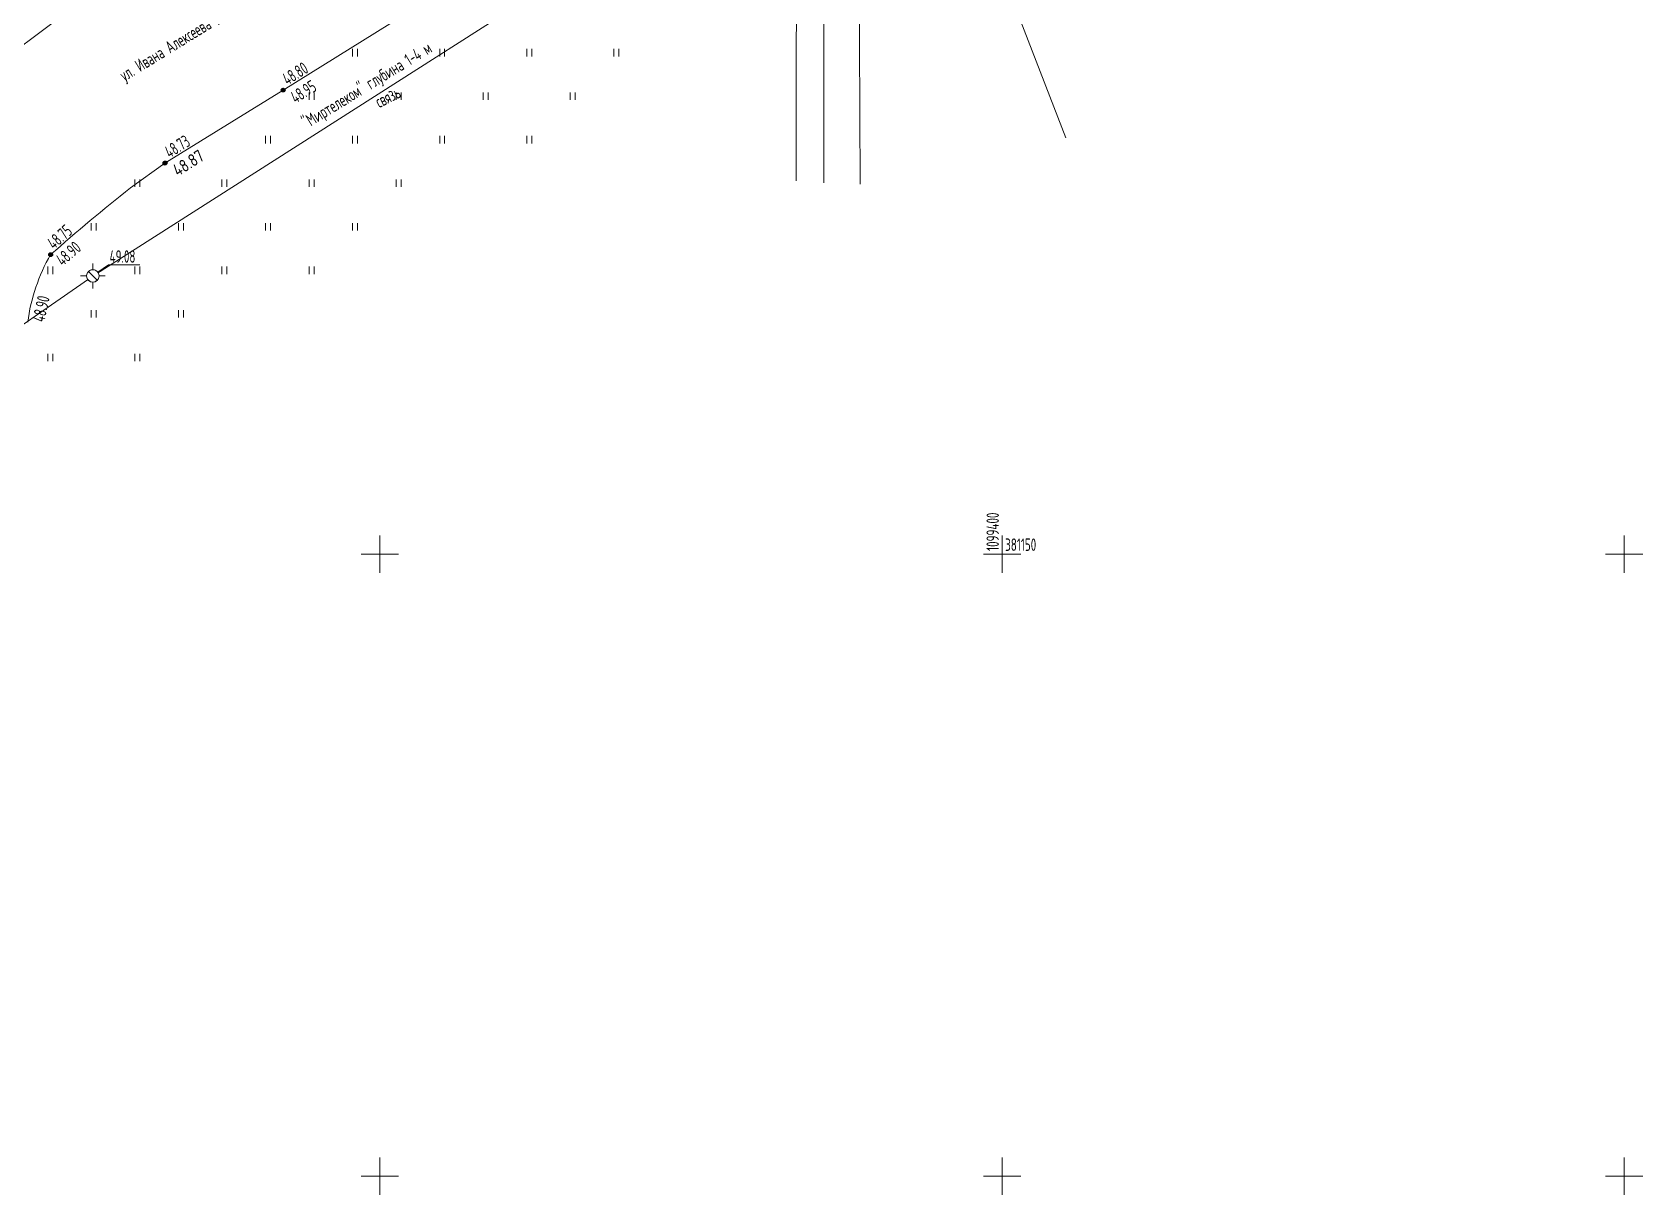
# Model space of a CAD drawing. Extents: x 1098675 to 1099684, y 381052 to 381453.
# Drawn here: x 1099322.1 to 1099451.5, y 381098.5 to 381191.9 of the extents above; entities that cross this region are included whole.
import ezdxf
from ezdxf.enums import TextEntityAlignment as Align

# ---------------------------------------------------------------- set-up
doc = ezdxf.new("R2010")
doc.units = 0
doc.header["$MEASUREMENT"] = 0
doc.set_wipeout_variables(frame=1)
doc.header["$PDMODE"] = 34
doc.header["$PDSIZE"] = -1
doc.layers.add('Съемка', color=253, linetype='CONTINUOUS', lineweight=20)
doc.styles.add('ГОСТ', font='GOST2304A.ttf', dxfattribs={"height": 2.5})
doc.linetypes.add('500_132_1', pattern='A,4,[3,Topography.shx,S=2.5,R=0,X=0,Y=0],4,-2', length=10)
doc.linetypes.add('g5_119_1', pattern='A,4,-1,[31,GUGK_2005.shx,S=0.1,R=0,X=0,Y=0],0.35,[31,GUGK_2005.shx,S=0.08,R=0,X=0,Y=0],3.3,[31,GUGK_2005.shx,S=0.08,R=180,X=0,Y=0],0.35,[31,GUGK_2005.shx,S=0.1,R=180,X=0,Y=0],-1', length=10)

# ---------------------------------------------------------------- blocks, each defined once
blk = doc.blocks.new('Съемка')
at = {"layer": 'Съемка', "linetype": 'Continuous', "lineweight": -2}
h = blk.add_hatch(color=8, dxfattribs=at)
h.dxf.hatch_style = 1
edge = h.paths.add_edge_path()
edge.add_arc((1099342.22, 381187.29), 0.15, 0, 360)
h = blk.add_hatch(color=8, dxfattribs=at)
h.dxf.hatch_style = 1
edge = h.paths.add_edge_path()
edge.add_arc((1099342.22, 381187.29), 0.15, 0, 360)
h = blk.add_hatch(color=8, dxfattribs=at)
h.dxf.hatch_style = 1
edge = h.paths.add_edge_path()
edge.add_arc((1099332.74, 381181.43), 0.15, 0, 360)
h = blk.add_hatch(color=8, dxfattribs=at)
h.dxf.hatch_style = 1
edge = h.paths.add_edge_path()
edge.add_arc((1099332.74, 381181.43), 0.15, 0, 360)
h = blk.add_hatch(color=8, dxfattribs=at)
h.dxf.hatch_style = 1
edge = h.paths.add_edge_path()
edge.add_arc((1099323.53, 381174.06), 0.15, 0, 360)
at = {"layer": 'Съемка', "color": 8, "linetype": 'Continuous', "lineweight": 20}
for p, q in [((1099347.8, 381190), (1099347.8, 381190.6)), ((1099347.8, 381190), (1099347.8, 381190.6)), ((1099348.2, 381190), (1099348.2, 381190.6)), ((1099348.2, 381190), (1099348.2, 381190.6)), ((1099354.8, 381190), (1099354.8, 381190.6)), ((1099354.8, 381190), (1099354.8, 381190.6)), ((1099355.2, 381190), (1099355.2, 381190.6)), ((1099355.2, 381190), (1099355.2, 381190.6)), ((1099361.8, 381190), (1099361.8, 381190.6)), ((1099361.8, 381190), (1099361.8, 381190.6)), ((1099362.2, 381190), (1099362.2, 381190.6)), ((1099362.2, 381190), (1099362.2, 381190.6)), ((1099368.8, 381190), (1099368.8, 381190.6)), ((1099368.8, 381190), (1099368.8, 381190.6)), ((1099369.2, 381190), (1099369.2, 381190.6)), ((1099369.2, 381190), (1099369.2, 381190.6)), ((1099344.3, 381186.5), (1099344.3, 381187.1)), ((1099344.3, 381186.5), (1099344.3, 381187.1)), ((1099344.7, 381186.5), (1099344.7, 381187.1)), ((1099344.7, 381186.5), (1099344.7, 381187.1)), ((1099351.3, 381186.5), (1099351.3, 381187.1)), ((1099351.3, 381186.5), (1099351.3, 381187.1)), ((1099351.7, 381186.5), (1099351.7, 381187.1)), ((1099351.7, 381186.5), (1099351.7, 381187.1)), ((1099358.3, 381186.5), (1099358.3, 381187.1)), ((1099358.3, 381186.5), (1099358.3, 381187.1)), ((1099358.7, 381186.5), (1099358.7, 381187.1)), ((1099358.7, 381186.5), (1099358.7, 381187.1)), ((1099365.3, 381186.5), (1099365.3, 381187.1)), ((1099365.3, 381186.5), (1099365.3, 381187.1)), ((1099365.7, 381186.5), (1099365.7, 381187.1)), ((1099365.7, 381186.5), (1099365.7, 381187.1)), ((1099340.8, 381183), (1099340.8, 381183.6)), ((1099340.8, 381183), (1099340.8, 381183.6)), ((1099341.2, 381183), (1099341.2, 381183.6)), ((1099341.2, 381183), (1099341.2, 381183.6)), ((1099347.8, 381183), (1099347.8, 381183.6)), ((1099347.8, 381183), (1099347.8, 381183.6)), ((1099348.2, 381183), (1099348.2, 381183.6)), ((1099348.2, 381183), (1099348.2, 381183.6)), ((1099354.8, 381183), (1099354.8, 381183.6)), ((1099354.8, 381183), (1099354.8, 381183.6)), ((1099355.2, 381183), (1099355.2, 381183.6)), ((1099355.2, 381183), (1099355.2, 381183.6)), ((1099361.8, 381183), (1099361.8, 381183.6)), ((1099361.8, 381183), (1099361.8, 381183.6)), ((1099362.2, 381183), (1099362.2, 381183.6)), ((1099362.2, 381183), (1099362.2, 381183.6)), ((1099330.3, 381179.5), (1099330.3, 381180.1)), ((1099330.3, 381179.5), (1099330.3, 381180.1)), ((1099330.7, 381179.5), (1099330.7, 381180.1)), ((1099330.7, 381179.5), (1099330.7, 381180.1)), ((1099337.3, 381179.5), (1099337.3, 381180.1)), ((1099337.3, 381179.5), (1099337.3, 381180.1)), ((1099337.7, 381179.5), (1099337.7, 381180.1)), ((1099337.7, 381179.5), (1099337.7, 381180.1)), ((1099344.3, 381179.5), (1099344.3, 381180.1)), ((1099344.3, 381179.5), (1099344.3, 381180.1)), ((1099344.7, 381179.5), (1099344.7, 381180.1)), ((1099344.7, 381179.5), (1099344.7, 381180.1)), ((1099351.3, 381179.5), (1099351.3, 381180.1)), ((1099351.3, 381179.5), (1099351.3, 381180.1)), ((1099351.7, 381179.5), (1099351.7, 381180.1)), ((1099351.7, 381179.5), (1099351.7, 381180.1)), ((1099326.8, 381176), (1099326.8, 381176.6)), ((1099326.8, 381176), (1099326.8, 381176.6)), ((1099327.2, 381176), (1099327.2, 381176.6)), ((1099327.2, 381176), (1099327.2, 381176.6)), ((1099333.8, 381176), (1099333.8, 381176.6)), ((1099333.8, 381176), (1099333.8, 381176.6)), ((1099334.2, 381176), (1099334.2, 381176.6)), ((1099334.2, 381176), (1099334.2, 381176.6)), ((1099340.8, 381176), (1099340.8, 381176.6)), ((1099340.8, 381176), (1099340.8, 381176.6)), ((1099341.2, 381176), (1099341.2, 381176.6)), ((1099341.2, 381176), (1099341.2, 381176.6)), ((1099347.8, 381176), (1099347.8, 381176.6)), ((1099347.8, 381176), (1099347.8, 381176.6)), ((1099348.2, 381176), (1099348.2, 381176.6)), ((1099348.2, 381176), (1099348.2, 381176.6)), ((1099323.3, 381172.5), (1099323.3, 381173.1)), ((1099323.3, 381172.5), (1099323.3, 381173.1)), ((1099323.7, 381172.5), (1099323.7, 381173.1)), ((1099323.7, 381172.5), (1099323.7, 381173.1)), ((1099330.3, 381172.5), (1099330.3, 381173.1)), ((1099330.3, 381172.5), (1099330.3, 381173.1)), ((1099330.7, 381172.5), (1099330.7, 381173.1)), ((1099330.7, 381172.5), (1099330.7, 381173.1)), ((1099337.3, 381172.5), (1099337.3, 381173.1)), ((1099337.3, 381172.5), (1099337.3, 381173.1)), ((1099337.7, 381172.5), (1099337.7, 381173.1)), ((1099337.7, 381172.5), (1099337.7, 381173.1)), ((1099344.3, 381172.5), (1099344.3, 381173.1)), ((1099344.3, 381172.5), (1099344.3, 381173.1)), ((1099344.7, 381172.5), (1099344.7, 381173.1)), ((1099344.7, 381172.5), (1099344.7, 381173.1)), ((1099326.8, 381169), (1099326.8, 381169.6)), ((1099326.8, 381169), (1099326.8, 381169.6)), ((1099327.2, 381169), (1099327.2, 381169.6)), ((1099327.2, 381169), (1099327.2, 381169.6)), ((1099333.8, 381169), (1099333.8, 381169.6)), ((1099333.8, 381169), (1099333.8, 381169.6)), ((1099334.2, 381169), (1099334.2, 381169.6)), ((1099334.2, 381169), (1099334.2, 381169.6)), ((1099323.3, 381165.5), (1099323.3, 381166.1)), ((1099323.3, 381165.5), (1099323.3, 381166.1)), ((1099323.7, 381165.5), (1099323.7, 381166.1)), ((1099323.7, 381165.5), (1099323.7, 381166.1)), ((1099330.3, 381165.5), (1099330.3, 381166.1)), ((1099330.3, 381165.5), (1099330.3, 381166.1)), ((1099330.7, 381165.5), (1099330.7, 381166.1)), ((1099330.7, 381165.5), (1099330.7, 381166.1))]:
    blk.add_line(p, q, dxfattribs=at)
at = {"layer": 'Съемка', "color": 8, "linetype": 'Continuous', "ltscale": 0.5}
for points in [[(1099316.18, 381187.1), (1099326.9, 381195.1), (1099331.7, 381198.09), (1099358.04, 381213.98), (1099372.93, 381223.92), (1099386.71, 381233.04), (1099412.4, 381249.94, 0.150406), (1099417.53, 381255.75), (1099418.94, 381271.27), (1099421.63, 381320.2)], [(1099321.69, 381168.63, -0.097909), (1099323.53, 381174.06, -0.01648), (1099329.95, 381179.42), (1099332.7, 381181.41), (1099342.22, 381187.29), (1099353.98, 381194.61), (1099371.94, 381205.75), (1099388.39, 381215.94), (1099409.06, 381228.72), (1099415.96, 381233.04), (1099426.89, 381239.83, -0.16652), (1099430.23, 381239.69, -0.072685), (1099430.48, 381237.05)]]:
    blk.add_lwpolyline(points, format="xyb", dxfattribs=at)
at = {"layer": 'Съемка', "color": 8, "linetype": 'g5_119_1', "flags": 128}
for points in [[(1099403.7, 381298.32), (1099389.66, 381223.42), (1099405.13, 381183.45)], [(1099401.34, 381293.18), (1099385.69, 381220.63), (1099385.69, 381179.82)], [(1099401.89, 381294.12), (1099388.41, 381219.89), (1099388.59, 381179.73)], [(1099400.47, 381291.4), (1099383.51, 381227.94), (1099383.45, 381180)]]:
    blk.add_lwpolyline(points, dxfattribs=at)
at = {"layer": 'Съемка', "color": 8, "linetype": '500_132_1', "ltscale": 0.5, "flags": 128}
blk.add_lwpolyline([(1099383.95, 381208.73), (1099326.92, 381172.34), (1099317.01, 381165.46), (1099300.8, 381157), (1099228.45, 381113.07)], dxfattribs=at)
at = {"layer": 'Съемка', "color": 8, "linetype": 'Continuous', "lineweight": 20, "flags": 128}
for points in [[(1099342.06, 381187.29, 1), (1099342.36, 381187.29, 1)], [(1099332.55, 381181.41, 1), (1099332.85, 381181.41, 1)], [(1099323.38, 381174.06, 1), (1099323.68, 381174.06, 1)], [(1099326.77, 381172.35, 1), (1099327.07, 381172.35, 1)]]:
    blk.add_lwpolyline(points, format="xyb", close=True, dxfattribs=at)
at = {"layer": 'Съемка', "color": 8, "flags": 128}
blk.add_lwpolyline([(1099327.32, 381172.65), (1099328.19, 381173.24), (1099330.69, 381173.24)], dxfattribs=at)
at = {"layer": 'Съемка', "color": 8, "linetype": 'Continuous', "lineweight": 20, "flags": 128}
for points in [[(1099350, 381151.5), (1099350, 381148.5)], [(1099400, 381151.5), (1099400, 381148.5)], [(1099400, 381151.5), (1099400, 381148.5)], [(1099450, 381151.5), (1099450, 381148.5)], [(1099348.5, 381150), (1099351.5, 381150)], [(1099398.5, 381150), (1099401.5, 381150)], [(1099398.5, 381150), (1099401.5, 381150)], [(1099448.5, 381150), (1099451.5, 381150)], [(1099350, 381101.5), (1099350, 381098.5)], [(1099400, 381101.5), (1099400, 381098.5)], [(1099450, 381101.5), (1099450, 381098.5)], [(1099348.5, 381100), (1099351.5, 381100)], [(1099398.5, 381100), (1099401.5, 381100)], [(1099448.5, 381100), (1099451.5, 381100)]]:
    blk.add_lwpolyline(points, dxfattribs=at)
at = {"layer": 'Съемка', "color": 8, "linetype": 'Continuous', "lineweight": -2}
for centre in [(1099342.22, 381187.29), (1099342.22, 381187.29), (1099332.74, 381181.43), (1099332.74, 381181.43), (1099323.53, 381174.06)]:
    blk.add_circle(centre, 0.15, dxfattribs=at)
at = {"layer": 'Съемка', "color": 8}
blk.add_point((1099326.92, 381172.35), dxfattribs=at)
at = {"layer": 'Съемка', "color": 8, "style": 'ГОСТ', "width": 0.8}
blk.add_text('ул. Ивана Алексеева (Крупской)', height=1, rotation=31.6643, dxfattribs=at).set_placement((1099329.22, 381188.38), align=Align.MIDDLE_LEFT)
at = {"layer": 'Съемка', "color": 8, "linetype": '500_132_1', "ltscale": 0.5, "style": 'ГОСТ', "width": 0.8}
for s, rotation, p in [('"Миртелеком" глубина 1-4 м', 31.5347, (1099344.14, 381184.16)), ('связь', 26.9338, (1099349.95, 381185.83))]:
    blk.add_text(s, height=1, rotation=rotation, dxfattribs=at).set_placement(p)
at = {"layer": 'Съемка', "color": 8, "linetype": 'Continuous', "lineweight": 30, "style": 'ГОСТ', "width": 0.8}
for s, p in [('48.80', (1099342.57, 381187.64)), ('48.95', (1099343.22, 381186.17)), ('48.73', (1099333.1, 381181.78))]:
    blk.add_text(s, height=1, rotation=32.217, dxfattribs=at).set_placement(p)
at = {"layer": 'Съемка', "color": 8, "linetype": 'Continuous', "lineweight": 30, "style": 'ГОСТ'}
blk.add_text('48.87', height=1, rotation=32.217, dxfattribs=at).set_placement((1099333.75, 381180.31))
at = {"layer": 'Съемка', "color": 8, "linetype": 'Continuous', "lineweight": 15, "ltscale": 0.5, "style": 'ГОСТ', "width": 0.8}
for s, rotation, p in [('48.75', 41.3505, (1099323.8, 381174.43)), ('48.75', 41.3505, (1099323.8, 381174.43)), ('48.90', 41.3505, (1099324.51, 381173.09)), ('48.90', 41.3505, (1099324.51, 381173.09)), ('48.90', 77.6486, (1099323.03, 381168.59)), ('48.90', 77.6486, (1099323.03, 381168.59))]:
    blk.add_text(s, height=1, rotation=rotation, dxfattribs=at).set_placement(p)
blk.add_text('49.08', height=1, dxfattribs=at).set_placement((1099328.27, 381173.41))
blk.add_text('49.08', height=1, dxfattribs=at).set_placement((1099328.27, 381173.41))
at = {"layer": 'Съемка', "color": 8, "linetype": 'Continuous', "lineweight": 20, "style": 'ГОСТ', "width": 0.8}
blk.add_text('1099400', height=1, rotation=90, dxfattribs=at).set_placement((1099399.75, 381150.25))
blk.add_text('381150', height=1, dxfattribs=at).set_placement((1099400.25, 381150.25))
at = {"color": 8, "linetype": 'Continuous', "lineweight": 20}
blk.add_wipeout([(1099327.42, 381172.35), (1099327.4, 381172.48), (1099327.36, 381172.6), (1099327.28, 381172.7), (1099327.17, 381172.78), (1099327.05, 381172.83), (1099326.92, 381172.85), (1099326.79, 381172.83), (1099326.67, 381172.78), (1099326.57, 381172.7), (1099326.49, 381172.6), (1099326.44, 381172.48), (1099326.42, 381172.35), (1099326.44, 381172.22), (1099326.49, 381172.1), (1099326.57, 381172), (1099326.67, 381171.92), (1099326.79, 381171.87), (1099326.92, 381171.85), (1099327.05, 381171.87), (1099327.17, 381171.92), (1099327.28, 381172), (1099327.36, 381172.1), (1099327.4, 381172.22)], dxfattribs=at).dxf.layer = 'Съемка'
at = {"layer": 'Съемка', "color": 8, "linetype": 'Continuous', "lineweight": 20}
blk.add_line((1099327.28, 381172), (1099326.57, 381172.7), dxfattribs=at)
at = {"layer": 'Съемка', "color": 8, "linetype": 'Continuous', "lineweight": 20, "flags": 128}
blk.add_lwpolyline([(1099327.42, 381172.35), (1099327.4, 381172.48), (1099327.36, 381172.6), (1099327.28, 381172.7), (1099327.17, 381172.78), (1099327.05, 381172.83), (1099326.92, 381172.85), (1099326.79, 381172.83), (1099326.67, 381172.78), (1099326.57, 381172.7), (1099326.49, 381172.6), (1099326.44, 381172.48), (1099326.42, 381172.35), (1099326.44, 381172.22), (1099326.49, 381172.1), (1099326.57, 381172), (1099326.67, 381171.92), (1099326.79, 381171.87), (1099326.92, 381171.85), (1099327.05, 381171.87), (1099327.17, 381171.92), (1099327.28, 381172), (1099327.36, 381172.1), (1099327.4, 381172.22)], close=True, dxfattribs=at)

msp = doc.modelspace()

# ---------------------------------------------------------------- block references
at = {"layer": 'Съемка', "color": 6, "lineweight": 30}
msp.add_blockref('Съемка', (0, 0), dxfattribs=at)

doc.saveas('drawing.dxf')
